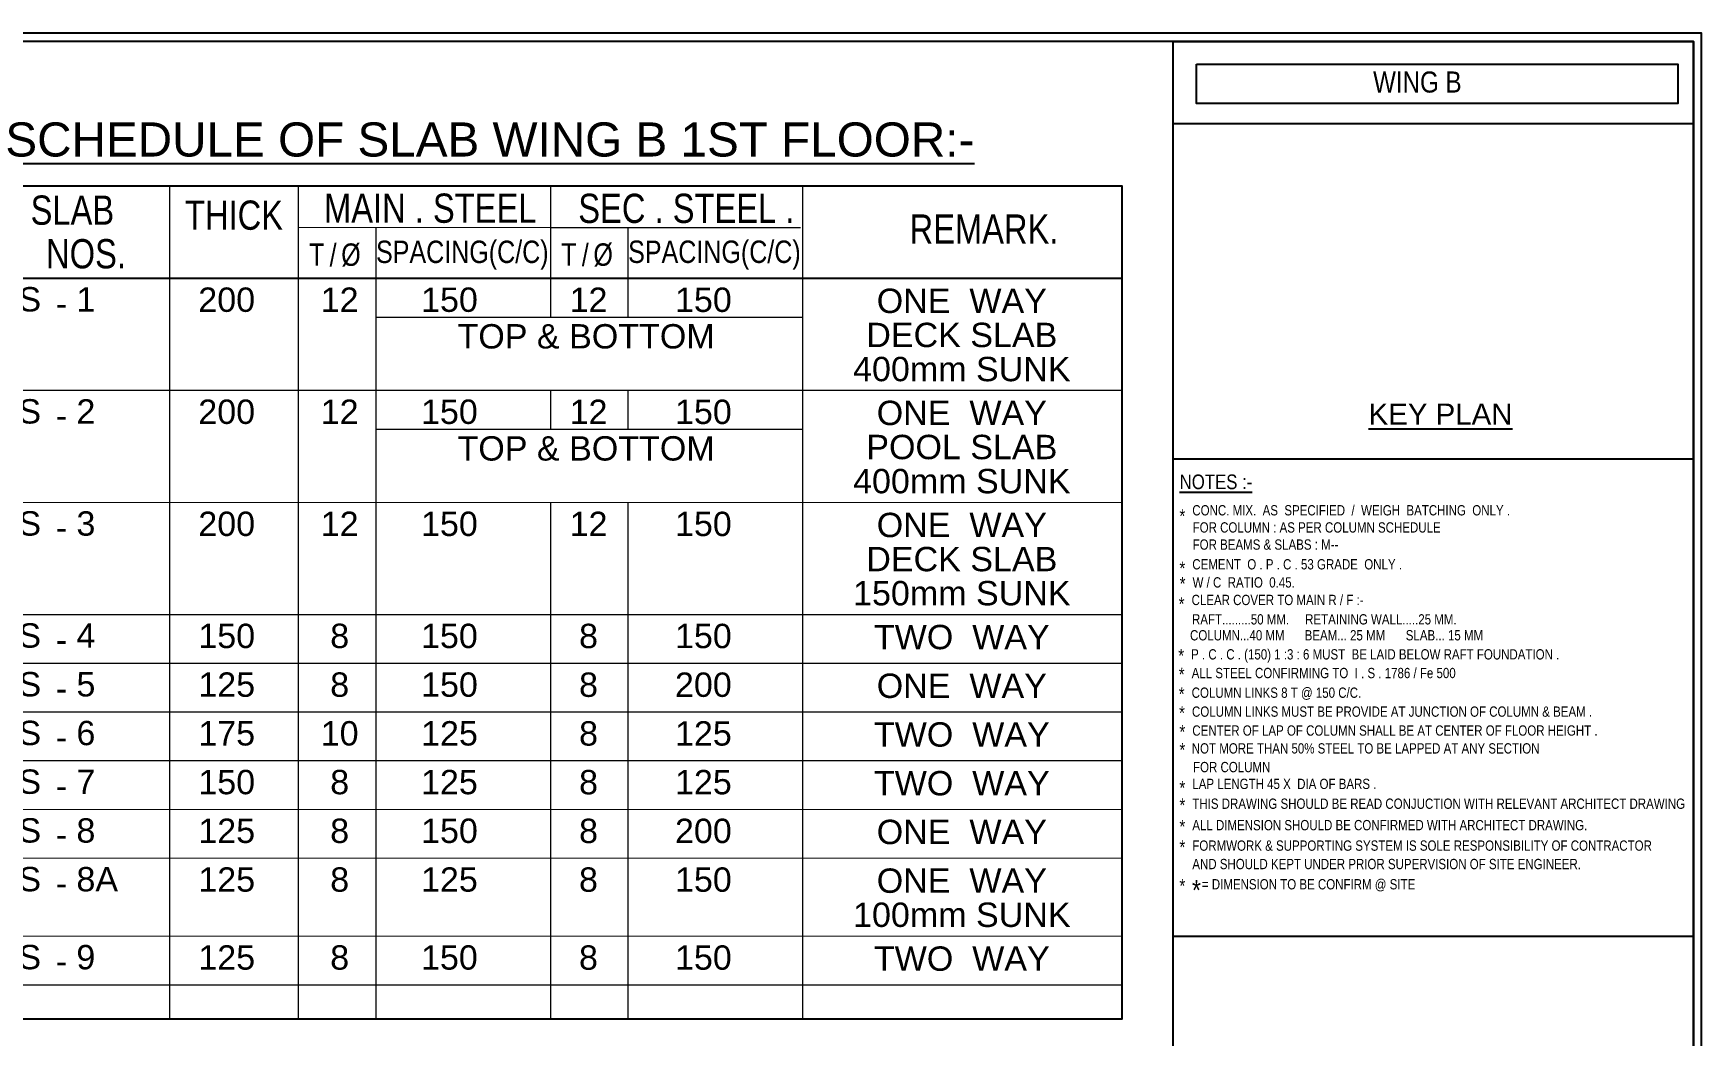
# Model space of a CAD drawing. Header units: millimetres. Extents: x 7675 to 3020127, y -133733 to 101228.
# Drawn here: x 2999587 to 3020127, y 86383 to 98726 of the extents above; entities that cross this region are included whole.
import ezdxf
from ezdxf.enums import TextEntityAlignment as Align

# ---------------------------------------------------------------- set-up
doc = ezdxf.new("R2010")
doc.units = ezdxf.units.MM
doc.header["$LTSCALE"] = 600
for name, color, linetype, lineweight in [('CONCRETE', 7, 'Continuous', 20), ('LINE- 1', 7, 'Continuous', 25), ('LINE- 2', 35, 'Continuous', 13), ('MAIN TEXT', 6, 'Continuous', 25)]:
    doc.layers.add(name, color=color, linetype=linetype, lineweight=lineweight)
doc.layers.add('SHEET', color=7, linetype='Continuous')
doc.layers.add('slab sch. text', color=4, linetype='Continuous')
doc.styles.add('ARIAL', font='arial.ttf')
doc.styles.add('nee', font='arial.ttf')
doc.styles.add('STYLE3', font='ARIALN.TTF')

# ---------------------------------------------------------------- blocks, each defined once
blk = doc.blocks.new('G$CF639D0A8')
at = {"layer": 'LINE- 1'}
blk.add_line((0, 9124), (13784, 9123), dxfattribs=at)
blk.add_lwpolyline([(0, 10263), (13784, 10263), (13784, 0), (0, 0)], close=True, dxfattribs=at)
at = {"layer": 'LINE- 2'}
for p, q in [((2059, 10263), (2059, 0)), ((3643, 10263), (3643, 0)), ((6748, 10262), (6748, 8643)), ((9853, 10263), (9853, 0)), ((3643, 9750), (6748, 9749)), ((4597, 9748), (4597, 0)), ((6748, 9749), (9827, 9749)), ((7702, 9749), (7702, 8643)), ((3643, 8643), (3643, 8643)), ((4597, 8643), (9853, 8643)), ((0, 7744), (13784, 7743)), ((6748, 7743), (6748, 7263)), ((7702, 7743), (7702, 7263)), ((4597, 7263), (9853, 7263)), ((0, 6364), (13784, 6363)), ((6748, 6363), (6748, 0)), ((7702, 6363), (7702, 0)), ((0, 4984), (13784, 4983)), ((0, 4384), (13784, 4383)), ((0, 3784), (13784, 3783)), ((0, 3184), (13784, 3183)), ((0, 2584), (13784, 2583)), ((0, 1984), (13784, 1983)), ((0, 1024), (13783, 1023)), ((0, 424), (13783, 423))]:
    blk.add_line(p, q, dxfattribs=at)
at = {"layer": 'MAIN TEXT', "linetype": 'Continuous', "style": 'ARIAL'}
blk.add_text('%%USCHEDULE OF SLAB WING B 1ST FLOOR:-', height=420, dxfattribs=at).set_placement((6002, 10832), align=Align.MIDDLE)
at = {"layer": 'MAIN TEXT', "style": 'ARIAL', "width": 0.8}
for s, height, p in [('SLAB ', 360, (918, 9962)), ('THICK', 360, (2852, 9900)), ('MAIN . STEEL ', 360, (5324, 9986)), ('SEC . STEEL .', 360, (8421, 9984)), ('REMARK.', 360, (12086, 9729)), ('  NOS.', 360, (918, 9425)), ('T', 276, (3870, 9414)), ('/', 276, (4072, 9414)), ('%%C', 276, (4292, 9414)), ('SPACING(C/C)', 276, (5663, 9414)), ('T', 276, (6975, 9415)), ('/', 276, (7177, 9415)), ('%%C', 276, (7397, 9415)), ('SPACING(C/C)', 276, (8767, 9415))]:
    blk.add_text(s, height=height, rotation=0.0036, dxfattribs=at).set_placement(p, align=Align.MIDDLE)
at = {"layer": 'slab sch. text', "style": 'ARIAL'}
for s, p in [('S', (338, 8864)), ('200', (2762, 8859)), ('12', (4153, 8859)), ('150', (5505, 8859)), ('12', (7217, 8858)), ('150', (8631, 8858)), ('ONE  WAY', (11813, 8845)), ('-', (728, 8812)), ('TOP & BOTTOM', (7187, 8408)), ('DECK SLAB', (11813, 8425)), ('400mm SUNK', (11813, 8005)), ('S', (337, 7484)), ('200', (2762, 7479)), ('12', (4153, 7479)), ('150', (5504, 7479)), ('12', (7217, 7478)), ('150', (8631, 7478)), ('ONE  WAY', (11813, 7465)), ('-', (728, 7432)), ('POOL SLAB', (11813, 7045)), ('TOP & BOTTOM', (7187, 7028)), ('400mm SUNK', (11813, 6625)), ('S', (337, 6104)), ('200', (2762, 6099)), ('12', (4153, 6099)), ('150', (5504, 6099)), ('12', (7217, 6098)), ('150', (8631, 6098)), ('ONE  WAY', (11813, 6085)), ('-', (728, 6052)), ('DECK SLAB', (11813, 5665)), ('150mm SUNK', (11813, 5245)), ('S', (337, 4724)), ('150', (2762, 4719)), ('8', (4153, 4719)), ('150', (5504, 4719)), ('8', (7217, 4718)), ('150', (8631, 4718)), ('TWO  WAY', (11813, 4705)), ('-', (728, 4672)), ('S', (338, 4124)), ('125', (2762, 4119)), ('8', (4153, 4119)), ('150', (5505, 4119)), ('8', (7217, 4118)), ('200', (8631, 4118)), ('ONE  WAY', (11813, 4105)), ('-', (728, 4072)), ('S', (338, 3524)), ('175', (2762, 3519)), ('10', (4153, 3519)), ('125', (5505, 3519)), ('8', (7217, 3518)), ('125', (8631, 3518)), ('TWO  WAY', (11813, 3505)), ('-', (728, 3472)), ('S', (337, 2924)), ('150', (2762, 2919)), ('8', (4153, 2919)), ('125', (5504, 2919)), ('8', (7217, 2918)), ('125', (8631, 2918)), ('TWO  WAY', (11813, 2905)), ('-', (728, 2872)), ('S', (338, 2324)), ('125', (2762, 2319)), ('8', (4153, 2319)), ('150', (5505, 2319)), ('8', (7217, 2318)), ('200', (8631, 2318)), ('ONE  WAY', (11813, 2305)), ('-', (728, 2272)), ('S', (337, 1724)), ('125', (2762, 1719)), ('8', (4153, 1719)), ('125', (5504, 1719)), ('8', (7216, 1718)), ('150', (8631, 1718)), ('ONE  WAY', (11813, 1705)), ('-', (728, 1672)), ('100mm SUNK', (11813, 1285)), ('S', (337, 764)), ('125', (2762, 759)), ('8', (4153, 759)), ('150', (5504, 759)), ('8', (7216, 758)), ('150', (8631, 758)), ('TWO  WAY', (11813, 745)), ('-', (728, 712))]:
    blk.add_text(s, height=300, rotation=0.0036, dxfattribs=at).set_placement(p, align=Align.MIDDLE_CENTER)
for s, p in [('1', (912, 8863)), ('2', (912, 7483)), ('3', (912, 6103)), ('4', (912, 4723)), ('5', (912, 4123)), ('6', (912, 3523)), ('7', (912, 2923)), ('8', (912, 2323)), ('8A', (912, 1723)), ('9', (911, 763))]:
    blk.add_text(s, height=300, rotation=0.0036, dxfattribs=at).set_placement(p, align=Align.MIDDLE_LEFT)

msp = doc.modelspace()

# ---------------------------------------------------------------- linework, layer by layer
for p, q in [((3020027, 97610, 0), (3013622, 97610, 0)), ((3013622, 93488, 0), (3020027, 93488, 0))]:
    msp.add_line(p, q)
at = {"color": 0, "linetype": 'ByBlock'}
msp.add_line((3013622, 87607, 0), (3020027, 87607, 0), dxfattribs=at)
at = {"color": 5, "elevation": 0}
msp.add_lwpolyline([(3020127, 69026), (3020127, 98726), (2978127, 98726), (2978127, 69026)], close=True, dxfattribs=at)
at = {"color": 6, "elevation": 0}
msp.add_lwpolyline([(3020027, 69125), (3020027, 98626), (2978226, 98626), (2978226, 69125)], close=True, dxfattribs=at)
at = {"color": 0, "linetype": 'ByBlock', "elevation": 0}
msp.add_lwpolyline([(3013622, 98626), (3020027, 98626), (3020027, 69125), (3013622, 69125)], close=True, dxfattribs=at)
at = {"elevation": 0}
msp.add_lwpolyline([(3013907, 98345), (3019834, 98345), (3019834, 97863), (3013907, 97863)], close=True, dxfattribs=at)

# ---------------------------------------------------------------- block references
at = {"layer": 'CONCRETE'}
msp.add_blockref('G$CF639D0A8', (2999205, 86587), dxfattribs=at)

# ---------------------------------------------------------------- texts
at = {"layer": 'SHEET', "color": 2, "style": 'STYLE3'}
msp.add_text('WING B', height=259.4, dxfattribs=at).set_placement((3016082, 98256, 0), align=Align.TOP_LEFT)
at = {"layer": 'SHEET', "color": 6, "linetype": 'ByBlock', "style": 'nee'}
msp.add_text('%%UKEY PLAN', height=259.41, dxfattribs=at).set_placement((3016026, 93908, 0))
at = {"layer": 'SHEET', "color": 6, "style": 'STYLE3'}
msp.add_text('%%UNOTES :-', height=180.25, dxfattribs=at).set_placement((3013700, 93293, 4), align=Align.TOP_LEFT)
at = {"layer": 'SHEET', "color": 4, "style": 'ARIAL', "width": 0.8}
for s, height, p in [('*', 166, (3013697, 92865, 0)), ('CONC. MIX.  AS  SPECIFIED  /  WEIGH  BATCHING  ONLY .', 126.75, (3013856, 92916, 4)), ('FOR COLUMN : AS PER COLUMN SCHEDULE', 126.75, (3013860, 92705, 4)), ('FOR BEAMS & SLABS : M--', 126.75, (3013860, 92494, 4)), ('CEMENT  O . P . C . 53 GRADE  ONLY .', 126.75, (3013856, 92251, 0)), ('*', 166, (3013697, 92221, 0)), ('*', 166, (3013700, 92032, 0)), ('W / C  RATIO  0.45.', 126.75, (3013859, 92028, 0)), ('CLEAR COVER TO MAIN R / F :-', 126.75, (3013847, 91812, 0)), ('*', 166, (3013688, 91782, 0)), ('RAFT.........50 MM.', 126.75, (3013852, 91573, 0)), ('RETAINING WALL.....25 MM.', 126.75, (3015245, 91573, 0)), ('COLUMN...40 MM', 126.75, (3013828, 91377, 0)), ('BEAM... 25 MM', 126.75, (3015239, 91377, 0)), ('SLAB... 15 MM', 126.75, (3016484, 91377, 0)), ('*', 166, (3013683, 91145, 0)), ('P . C . C . (150) 1 :3 : 6 MUST  BE LAID BELOW RAFT FOUNDATION .', 126.75, (3013841, 91142, 0)), ('*', 166, (3013689, 90915, 0)), ('ALL STEEL CONFIRMING TO  I . S . 1786 / Fe 500 ', 126.75, (3013848, 90912, 0)), ('*', 166, (3013689, 90673, 0)), ('COLUMN LINKS 8 T @ 150 C/C.', 126.75, (3013848, 90670, 0)), ('*', 166, (3013693, 90440, 0)), ('COLUMN LINKS MUST BE PROVIDE AT JUNCTION OF COLUMN & BEAM . ', 126.75, (3013852, 90437, 0)), ('*', 166, (3013697, 90208, 0)), ('CENTER OF LAP OF COLUMN SHALL BE AT CENTER OF FLOOR HEIGHT .', 126.75, (3013856, 90204, 0)), ('*', 166, (3013697, 89985, 0)), ('NOT MORE THAN 50% STEEL TO BE LAPPED AT ANY SECTION ', 126.75, (3013849, 89984, 0)), ('FOR COLUMN', 126.7, (3013865, 89754, 0)), ('*', 166, (3013697, 89519, 0)), ('LAP LENGTH 45 X  DIA OF BARS .', 126.75, (3013856, 89547, 0)), ('*', 166, (3013697, 89304, 0)), ('THIS DRAWING SHOULD BE READ CONJUCTION WITH RELEVANT ARCHITECT DRAWING', 126.75, (3013856, 89303, 0)), ('*', 166, (3013697, 89040, 0)), ('ALL DIMENSION SHOULD BE CONFIRMED WITH ARCHITECT DRAWING.', 126.75, (3013856, 89039, 0)), ('*', 166, (3013697, 88788, 0)), ('FORMWORK & SUPPORTING SYSTEM IS SOLE RESPONSIBILITY OF CONTRACTOR', 126.75, (3013856, 88787, 0)), ('AND SHOULD KEPT UNDER PRIOR SUPERVISION OF SITE ENGINEER.', 126.75, (3013856, 88560, 0)), ('*', 166, (3013697, 88312, 0)), ('= DIMENSION TO BE CONFIRM @ SITE ', 126.75, (3013974, 88311, 0))]:
    msp.add_text(s, height=height, dxfattribs=at).set_placement(p, align=Align.TOP_LEFT)
at = {"layer": 'SHEET', "color": 0, "style": 'ARIAL', "width": 0.8}
msp.add_text('*', height=253, dxfattribs=at).set_placement((3013852, 88301, 0), align=Align.TOP_LEFT)

doc.saveas('drawing.dxf')
